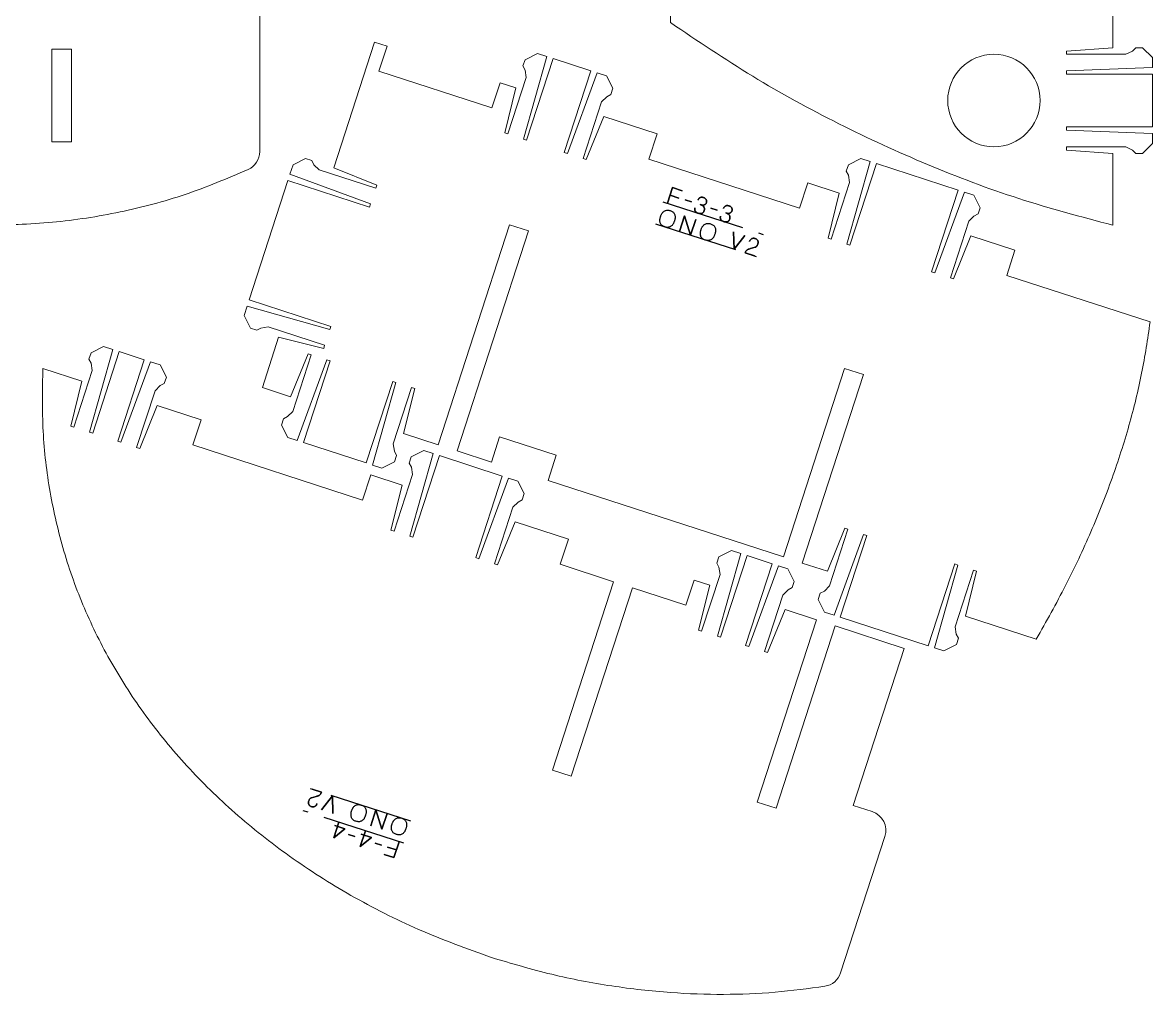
# Model space of a CAD drawing. Header units: millimetres. Extents: x 8 to 591, y 12 to 890.
# Drawn here: x 415 to 586.1, y 590.6 to 737.8 of the extents above; entities that cross this region are included whole.
import ezdxf

# ---------------------------------------------------------------- set-up
doc = ezdxf.new("R2010")
doc.units = ezdxf.units.MM
doc.linetypes.add('CENTERX2', pattern=[20.32, 12.7, -2.54, 2.54, -2.54])

msp = doc.modelspace()

# ---------------------------------------------------------------- linework, layer by layer
at = {"color": 7, "linetype": 'Continuous', "lineweight": 15}
for p, q in [((580.14, 733.96), (580.14, 787.96)), ((513.14, 737.76), (513.14, 745.96)), ((450.91, 741.73), (450.91, 718.23)), ((468.31, 734.82), (462.13, 715.8)), ((470.21, 734.2), (468.31, 734.82)), ((422.41, 733.73), (419.41, 733.73)), ((419.41, 733.73), (419.41, 719.73)), ((422.41, 719.73), (422.41, 733.73)), ((470.21, 734.2), (468.97, 730.4)), ((490.87, 720.13), (494.41, 732.65)), ((492.99, 733.11), (491.1, 732.15)), ((494.41, 732.65), (492.99, 733.11)), ((573.14, 733.46), (580.14, 733.96)), ((573.14, 732.96), (573.14, 733.46)), ((582.14, 732.96), (573.14, 732.96)), ((583.14, 733.46), (582.14, 732.96)), ((583.64, 733.96), (583.14, 733.46)), ((584.64, 733.96), (583.64, 733.96)), ((586.14, 732.46), (584.64, 733.96)), ((491.1, 732.15), (490.79, 731.2)), ((490.79, 731.2), (491.11, 730.57)), ((495.37, 732.34), (491.35, 719.97)), ((495.37, 732.34), (501.07, 730.48)), ((573.14, 730.46), (586.14, 730.96)), ((586.14, 730.96), (586.14, 732.46)), ((468.97, 730.4), (486.09, 724.84)), ((491.28, 729.46), (488.5, 720.9)), ((491.11, 730.57), (491.28, 729.46)), ((501.07, 730.48), (497.05, 718.12)), ((497.53, 717.97), (502.02, 730.18)), ((502.02, 730.18), (503.45, 729.71)), ((503.45, 729.71), (504.41, 727.82)), ((573.14, 729.96), (573.14, 730.46)), ((586.14, 729.96), (573.14, 729.96)), ((586.14, 721.96), (586.14, 729.96)), ((487.33, 728.64), (486.09, 724.84)), ((489.71, 727.87), (487.33, 728.64)), ((488.02, 721.06), (489.71, 727.87)), ((504.41, 727.82), (504.1, 726.87)), ((502.69, 725.75), (499.91, 717.19)), ((503.47, 726.55), (502.69, 725.75)), ((504.1, 726.87), (503.47, 726.55)), ((500.38, 717.04), (503.02, 723.54)), ((511.11, 720.92), (503.02, 723.54)), ((488.5, 720.9), (488.02, 721.06)), ((511.11, 720.92), (509.87, 717.11)), ((586.14, 721.96), (573.14, 721.96)), ((573.14, 721.96), (573.14, 721.46)), ((573.14, 721.46), (586.14, 720.96)), ((586.14, 720.96), (586.14, 719.46)), ((419.41, 719.73), (422.41, 719.73)), ((491.35, 719.97), (490.87, 720.13)), ((582.14, 718.96), (573.14, 718.96)), ((573.14, 718.96), (573.14, 718.46)), ((583.14, 718.46), (582.14, 718.96)), ((586.14, 719.46), (584.64, 717.96)), ((455.96, 716.23), (457.85, 717.19)), ((457.85, 717.19), (458.8, 716.88)), ((497.05, 718.12), (497.53, 717.97)), ((499.91, 717.19), (500.38, 717.04)), ((541.97, 717.2), (540.08, 716.23)), ((543.39, 716.73), (541.97, 717.2)), ((573.14, 718.46), (580.14, 717.96)), ((580.14, 707.09), (580.14, 717.96)), ((583.64, 717.96), (583.14, 718.46)), ((584.64, 717.96), (583.64, 717.96)), ((455.49, 714.8), (455.96, 716.23)), ((458.8, 716.88), (459.12, 716.25)), ((459.12, 716.25), (459.92, 715.47)), ((459.92, 715.47), (468.48, 712.69)), ((468.63, 713.16), (462.13, 715.8)), ((509.87, 717.11), (532.7, 709.69)), ((540.08, 716.23), (539.77, 715.28)), ((539.85, 704.21), (543.39, 716.73)), ((544.35, 716.42), (540.33, 704.06)), ((544.35, 716.42), (556.71, 712.41)), ((455.19, 713.85), (449.31, 695.78)), ((455.19, 713.85), (467.55, 709.83)), ((467.7, 710.31), (455.49, 714.8)), ((539.77, 715.28), (540.09, 714.65)), ((540.09, 714.65), (540.26, 713.55)), ((468.48, 712.69), (468.63, 713.16)), ((533.93, 713.5), (532.7, 709.69)), ((538.69, 711.95), (533.93, 713.5)), ((540.26, 713.55), (537.47, 704.99)), ((556.71, 712.41), (552.69, 700.04)), ((553.17, 699.89), (557.66, 712.1)), ((557.66, 712.1), (559.09, 711.63)), ((467.55, 709.83), (467.7, 710.31)), ((537, 705.14), (538.69, 711.95)), ((559.09, 711.63), (560.05, 709.74)), ((559.74, 708.79), (559.11, 708.47)), ((560.05, 709.74), (559.74, 708.79)), ((488.76, 707.15), (477.94, 673.86)), ((491.61, 706.22), (488.76, 707.15)), ((558.33, 707.68), (555.54, 699.12)), ((559.11, 708.47), (558.33, 707.68)), ((480.8, 672.93), (491.61, 706.22)), ((556.02, 698.96), (558.66, 705.46)), ((558.66, 705.46), (565.32, 703.3)), ((537.47, 704.99), (537, 705.14)), ((540.33, 704.06), (539.85, 704.21)), ((565.32, 703.3), (564.08, 699.5)), ((552.69, 700.04), (553.17, 699.89)), ((555.54, 699.12), (556.02, 698.96)), ((564.08, 699.5), (585.8, 692.44)), ((449.31, 695.78), (461.68, 691.76)), ((449.01, 694.83), (448.54, 693.4)), ((448.54, 693.4), (449.51, 691.51)), ((461.52, 691.29), (449.01, 694.83)), ((449.51, 691.51), (450.46, 691.2)), ((450.46, 691.2), (451.09, 691.52)), ((451.09, 691.52), (452.19, 691.69)), ((452.19, 691.69), (460.75, 688.91)), ((461.68, 691.76), (461.52, 691.29)), ((451.31, 682.51), (453.78, 690.12)), ((460.6, 688.43), (453.78, 690.12)), ((425.14, 675.76), (428.68, 688.28)), ((427.25, 688.74), (425.36, 687.78)), ((428.68, 688.28), (427.25, 688.74)), ((460.75, 688.91), (460.6, 688.43)), ((425.36, 687.78), (425.05, 686.83)), ((425.05, 686.83), (425.37, 686.2)), ((429.63, 687.97), (425.61, 675.61)), ((433.43, 686.73), (429.42, 674.37)), ((433.43, 686.73), (429.63, 687.97)), ((429.89, 674.22), (434.38, 686.42)), ((434.38, 686.42), (435.81, 685.96)), ((458.23, 687.62), (455.59, 681.12)), ((455.93, 678.91), (458.71, 687.47)), ((461.08, 686.7), (456.59, 674.49)), ((457.54, 674.18), (461.56, 686.54)), ((458.71, 687.47), (458.23, 687.62)), ((461.56, 686.54), (461.08, 686.7)), ((423.97, 683.5), (418.06, 685.42)), ((425.54, 685.09), (422.76, 676.53)), ((425.37, 686.2), (425.54, 685.09)), ((435.81, 685.96), (436.77, 684.07)), ((539.52, 685.4), (530.25, 656.86)), ((542.37, 684.47), (539.52, 685.4)), ((422.28, 676.69), (423.97, 683.5)), ((436.46, 683.12), (435.83, 682.8)), ((436.77, 684.07), (436.46, 683.12)), ((467.05, 671.09), (471.07, 683.45)), ((471.55, 683.3), (468, 670.78)), ((471.07, 683.45), (471.55, 683.3)), ((533.1, 655.94), (542.37, 684.47)), ((435.05, 682), (432.27, 673.44)), ((435.83, 682.8), (435.05, 682)), ((455.59, 681.12), (451.31, 682.51)), ((471.14, 673.97), (473.92, 682.53)), ((474.4, 682.37), (472.71, 675.56)), ((473.92, 682.53), (474.4, 682.37)), ((432.74, 673.29), (435.38, 679.79)), ((442.04, 677.63), (435.38, 679.79)), ((454.2, 676.84), (454.51, 677.79)), ((454.51, 677.79), (455.14, 678.11)), ((455.14, 678.11), (455.93, 678.91)), ((422.76, 676.53), (422.28, 676.69)), ((440.8, 673.82), (442.04, 677.63)), ((455.16, 674.95), (454.2, 676.84)), ((425.61, 675.61), (425.14, 675.76)), ((429.42, 674.37), (429.89, 674.22)), ((456.59, 674.49), (455.16, 674.95)), ((477.94, 673.86), (472.71, 675.56)), ((487.26, 675.04), (486.03, 671.23)), ((495.82, 672.26), (487.26, 675.04)), ((432.27, 673.44), (432.74, 673.29)), ((466.48, 665.48), (440.8, 673.82)), ((457.54, 674.18), (467.05, 671.09)), ((471.31, 672.86), (471.14, 673.97)), ((471.63, 672.23), (471.31, 672.86)), ((475.76, 672.98), (473.86, 672.02)), ((477.18, 672.52), (475.76, 672.98)), ((486.03, 671.23), (480.8, 672.93)), ((469.43, 670.32), (471.32, 671.28)), ((471.32, 671.28), (471.63, 672.23)), ((473.86, 672.02), (473.56, 671.07)), ((473.56, 671.07), (473.88, 670.44)), ((473.64, 660), (477.18, 672.52)), ((478.13, 672.21), (474.12, 659.85)), ((487.64, 669.12), (478.13, 672.21)), ((494.59, 668.45), (495.82, 672.26)), ((467.72, 669.28), (466.48, 665.48)), ((472.47, 667.74), (467.72, 669.28)), ((468, 670.78), (469.43, 670.32)), ((474.04, 669.33), (471.26, 660.77)), ((473.88, 670.44), (474.04, 669.33)), ((470.79, 660.93), (472.47, 667.74)), ((487.64, 669.12), (483.63, 656.76)), ((484.1, 656.6), (488.59, 668.81)), ((488.59, 668.81), (490.02, 668.35)), ((490.02, 668.35), (490.98, 666.46)), ((530.25, 656.86), (494.59, 668.45)), ((490.98, 666.46), (490.67, 665.51)), ((489.26, 664.39), (486.48, 655.83)), ((490.04, 665.18), (489.26, 664.39)), ((490.67, 665.51), (490.04, 665.18)), ((471.26, 660.77), (470.79, 660.93)), ((486.95, 655.67), (489.59, 662.18)), ((497.68, 659.55), (489.59, 662.18)), ((539.55, 661.2), (536.91, 654.7)), ((537.24, 652.49), (540.02, 661.05)), ((540.02, 661.05), (539.55, 661.2)), ((474.12, 659.85), (473.64, 660)), ((496.44, 655.75), (497.68, 659.55)), ((542.4, 660.28), (537.91, 648.07)), ((538.86, 647.76), (542.88, 660.12)), ((542.88, 660.12), (542.4, 660.28)), ((520.24, 644.86), (523.78, 657.38)), ((522.36, 657.84), (520.47, 656.88)), ((523.78, 657.38), (522.36, 657.84)), ((483.63, 656.76), (484.1, 656.6)), ((486.48, 655.83), (486.95, 655.67)), ((504.53, 653.12), (496.44, 655.75)), ((520.47, 656.88), (520.16, 655.93)), ((520.16, 655.93), (520.48, 655.3)), ((524.73, 657.07), (520.72, 644.7)), ((528.54, 655.83), (524.52, 643.47)), ((528.54, 655.83), (524.73, 657.07)), ((525, 643.31), (529.49, 655.52)), ((529.49, 655.52), (530.92, 655.06)), ((536.91, 654.7), (533.1, 655.94)), ((552.17, 643.43), (556.19, 655.8)), ((556.67, 655.64), (553.12, 643.12)), ((556.19, 655.8), (556.67, 655.64)), ((520.65, 654.19), (517.86, 645.63)), ((520.48, 655.3), (520.65, 654.19)), ((530.92, 655.06), (531.88, 653.17)), ((556.26, 646.31), (559.04, 654.87)), ((559.52, 654.71), (557.83, 647.9)), ((559.04, 654.87), (559.52, 654.71)), ((495.25, 624.59), (504.53, 653.12)), ((507.38, 652.19), (498.11, 623.66)), ((515.46, 649.57), (507.38, 652.19)), ((516.7, 653.37), (515.46, 649.57)), ((519.08, 652.6), (516.7, 653.37)), ((517.39, 645.79), (519.08, 652.6)), ((531.57, 652.22), (530.94, 651.9)), ((531.88, 653.17), (531.57, 652.22)), ((536.46, 651.69), (537.24, 652.49)), ((530.16, 651.1), (527.37, 642.54)), ((530.94, 651.9), (530.16, 651.1)), ((535.52, 650.42), (535.83, 651.37)), ((536.48, 648.53), (535.52, 650.42)), ((535.83, 651.37), (536.46, 651.69)), ((527.85, 642.39), (530.49, 648.89)), ((535.24, 647.34), (530.49, 648.89)), ((526.28, 619.76), (535.24, 647.34)), ((537.91, 648.07), (536.48, 648.53)), ((538.86, 647.76), (552.17, 643.43)), ((557.83, 647.9), (568.55, 644.42)), ((517.86, 645.63), (517.39, 645.79)), ((538.1, 646.42), (529.14, 618.84)), ((548.56, 643.02), (538.1, 646.42)), ((556.43, 645.2), (556.26, 646.31)), ((520.72, 644.7), (520.24, 644.86)), ((554.55, 642.66), (556.44, 643.62)), ((556.75, 644.57), (556.43, 645.2)), ((556.44, 643.62), (556.75, 644.57)), ((524.52, 643.47), (525, 643.31)), ((527.37, 642.54), (527.85, 642.39)), ((540.83, 619.24), (548.56, 643.02)), ((553.12, 643.12), (554.55, 642.66)), ((498.11, 623.66), (495.25, 624.59)), ((529.14, 618.84), (526.28, 619.76)), ((543.69, 618.31), (540.83, 619.24)), ((538.91, 593.9), (545.61, 614.53))]:
    msp.add_line(p, q, dxfattribs=at)
at = {"color": 7, "linetype": 'CENTERX2'}
for p, q in [((511.97, 710.64), (527.19, 705.7)), ((510.89, 707.32), (526.11, 702.37)), ((473.81, 616.84), (458.59, 621.78)), ((472.73, 613.51), (457.51, 618.45))]:
    msp.add_line(p, q, dxfattribs=at)
at = {"color": 7, "linetype": 'Continuous', "flags": 128}
for points in [[(513.46, 712.79), (514.93, 712.31), (514.93, 712.31), (513.46, 712.79), (513.46, 712.79), (512.69, 710.41), (512.69, 710.41), (513.46, 712.79)], [(513.08, 711.64), (514.42, 711.2), (514.42, 711.2), (513.08, 711.64)], [(516.32, 710.62), (515.36, 710.93), (515.36, 710.93), (516.32, 710.62)], [(516.84, 709.72), (516.83, 709.65), (516.81, 709.59), (516.81, 709.52), (516.81, 709.46), (516.82, 709.4), (516.84, 709.34), (516.86, 709.28), (516.89, 709.23), (516.92, 709.18), (516.96, 709.13), (517.01, 709.08), (517.06, 709.04), (517.12, 709), (517.18, 708.96), (517.25, 708.93), (517.33, 708.9), (517.33, 708.9), (517.41, 708.88), (517.48, 708.86), (517.56, 708.85), (517.63, 708.84), (517.7, 708.84), (517.76, 708.85), (517.83, 708.86), (517.89, 708.88), (517.94, 708.9), (518, 708.93), (518.05, 708.97), (518.09, 709.02), (518.14, 709.07), (518.18, 709.13), (518.21, 709.2), (518.24, 709.28), (518.24, 709.28), (518.26, 709.36), (518.28, 709.44), (518.28, 709.51), (518.28, 709.58), (518.28, 709.65), (518.26, 709.72), (518.24, 709.78), (518.21, 709.84), (518.17, 709.9), (518.12, 709.95), (518.06, 710), (518, 710.05), (517.92, 710.09), (517.84, 710.13), (517.74, 710.17), (517.64, 710.21), (517.64, 710.21), (517.74, 710.18), (517.84, 710.16), (517.93, 710.14), (518.01, 710.13), (518.09, 710.13), (518.16, 710.14), (518.22, 710.15), (518.28, 710.17), (518.33, 710.2), (518.38, 710.23), (518.42, 710.26), (518.46, 710.3), (518.49, 710.35), (518.52, 710.4), (518.55, 710.45), (518.57, 710.51), (518.57, 710.51), (518.59, 710.57), (518.6, 710.63), (518.61, 710.68), (518.61, 710.74), (518.61, 710.8), (518.6, 710.85), (518.58, 710.9), (518.56, 710.95), (518.54, 711), (518.5, 711.05), (518.46, 711.09), (518.41, 711.13), (518.36, 711.17), (518.29, 711.21), (518.22, 711.24), (518.14, 711.27), (518.14, 711.27), (518.06, 711.29), (517.98, 711.31), (517.91, 711.31), (517.84, 711.31), (517.77, 711.31), (517.7, 711.29), (517.65, 711.27), (517.59, 711.25), (517.54, 711.22), (517.49, 711.19), (517.45, 711.15), (517.41, 711.1), (517.37, 711.05), (517.34, 711), (517.31, 710.95), (517.29, 710.89), (517.29, 710.89), (517.31, 710.95), (517.34, 711), (517.37, 711.05), (517.41, 711.1), (517.45, 711.15), (517.49, 711.19), (517.54, 711.22), (517.59, 711.25), (517.65, 711.27), (517.7, 711.29), (517.77, 711.31), (517.84, 711.31), (517.91, 711.31), (517.98, 711.31), (518.06, 711.29), (518.14, 711.27), (518.14, 711.27), (518.22, 711.24), (518.29, 711.21), (518.36, 711.17), (518.41, 711.13), (518.46, 711.09), (518.5, 711.05), (518.54, 711), (518.56, 710.95), (518.58, 710.9), (518.6, 710.85), (518.61, 710.8), (518.61, 710.74), (518.61, 710.68), (518.6, 710.63), (518.59, 710.57), (518.57, 710.51), (518.57, 710.51), (518.55, 710.45), (518.52, 710.4), (518.49, 710.35), (518.46, 710.3), (518.42, 710.26), (518.38, 710.23), (518.33, 710.2), (518.28, 710.17), (518.22, 710.15), (518.16, 710.14), (518.09, 710.13), (518.01, 710.13), (517.93, 710.14), (517.84, 710.16), (517.74, 710.18), (517.64, 710.21), (517.64, 710.21), (517.74, 710.17), (517.84, 710.13), (517.92, 710.09), (518, 710.05), (518.06, 710), (518.12, 709.95), (518.17, 709.9), (518.21, 709.84), (518.24, 709.78), (518.26, 709.72), (518.28, 709.65), (518.28, 709.58), (518.28, 709.51), (518.28, 709.44), (518.26, 709.36), (518.24, 709.28), (518.24, 709.28), (518.21, 709.2), (518.18, 709.13), (518.14, 709.07), (518.09, 709.02), (518.05, 708.97), (518, 708.93), (517.94, 708.9), (517.89, 708.88), (517.83, 708.86), (517.76, 708.85), (517.7, 708.84), (517.63, 708.84), (517.56, 708.85), (517.48, 708.86), (517.41, 708.88), (517.33, 708.9), (517.33, 708.9), (517.25, 708.93), (517.18, 708.96), (517.12, 709), (517.06, 709.04), (517.01, 709.08), (516.96, 709.13), (516.92, 709.18), (516.89, 709.23), (516.86, 709.28), (516.84, 709.34), (516.82, 709.4), (516.81, 709.46), (516.81, 709.52), (516.81, 709.59), (516.83, 709.65), (516.84, 709.72)], [(512.29, 706.83), (512.18, 706.87), (512.08, 706.91), (511.99, 706.97), (511.9, 707.03), (511.82, 707.09), (511.75, 707.17), (511.69, 707.25), (511.63, 707.34), (511.59, 707.44), (511.56, 707.55), (511.54, 707.67), (511.53, 707.79), (511.53, 707.86), (511.54, 707.93), (511.54, 708), (511.56, 708.08), (511.57, 708.15), (511.59, 708.23), (511.61, 708.32), (511.64, 708.4), (511.64, 708.4), (511.67, 708.48), (511.7, 708.56), (511.73, 708.64), (511.76, 708.71), (511.8, 708.78), (511.83, 708.84), (511.87, 708.9), (511.91, 708.95), (511.99, 709.05), (512.08, 709.13), (512.17, 709.21), (512.26, 709.26), (512.36, 709.31), (512.45, 709.34), (512.56, 709.36), (512.66, 709.37), (512.77, 709.36), (512.87, 709.35), (512.98, 709.33), (513.09, 709.3), (513.09, 709.3), (513.19, 709.26), (513.29, 709.21), (513.39, 709.16), (513.47, 709.1), (513.55, 709.03), (513.62, 708.96), (513.69, 708.87), (513.74, 708.78), (513.78, 708.68), (513.81, 708.57), (513.83, 708.45), (513.84, 708.32), (513.84, 708.26), (513.83, 708.19), (513.83, 708.12), (513.81, 708.04), (513.8, 707.96), (513.78, 707.89), (513.76, 707.8), (513.73, 707.72), (513.73, 707.72), (513.7, 707.64), (513.67, 707.56), (513.64, 707.48), (513.61, 707.41), (513.57, 707.34), (513.54, 707.28), (513.5, 707.22), (513.46, 707.17), (513.38, 707.07), (513.3, 706.99), (513.21, 706.92), (513.11, 706.86), (513.02, 706.82), (512.92, 706.79), (512.82, 706.77), (512.71, 706.76), (512.61, 706.76), (512.5, 706.78), (512.39, 706.8)], [(512.29, 706.83), (512.18, 706.87), (512.08, 706.91), (511.99, 706.97), (511.9, 707.03), (511.82, 707.09), (511.75, 707.17), (511.69, 707.25), (511.63, 707.34), (511.59, 707.44), (511.56, 707.55), (511.54, 707.67), (511.53, 707.79), (511.53, 707.86), (511.54, 707.93), (511.54, 708), (511.56, 708.08), (511.57, 708.15), (511.59, 708.23), (511.61, 708.32), (511.64, 708.4), (511.64, 708.4), (511.67, 708.48), (511.7, 708.56), (511.73, 708.64), (511.76, 708.71), (511.8, 708.78), (511.83, 708.84), (511.87, 708.9), (511.91, 708.95), (511.99, 709.05), (512.08, 709.13), (512.17, 709.21), (512.26, 709.26), (512.36, 709.31), (512.45, 709.34), (512.56, 709.36), (512.66, 709.37), (512.77, 709.36), (512.87, 709.35), (512.98, 709.33), (513.09, 709.3), (513.09, 709.3), (513.19, 709.26), (513.29, 709.21), (513.39, 709.16), (513.47, 709.1), (513.55, 709.03), (513.62, 708.96), (513.69, 708.87), (513.74, 708.78), (513.78, 708.68), (513.81, 708.57), (513.83, 708.45), (513.84, 708.32), (513.84, 708.26), (513.83, 708.19), (513.83, 708.12), (513.81, 708.04), (513.8, 707.96), (513.78, 707.89), (513.76, 707.8), (513.73, 707.72), (513.73, 707.72), (513.7, 707.64), (513.67, 707.56), (513.64, 707.48), (513.61, 707.41), (513.57, 707.34), (513.54, 707.28), (513.5, 707.22), (513.46, 707.17), (513.38, 707.07), (513.3, 706.99), (513.21, 706.92), (513.11, 706.86), (513.02, 706.82), (512.92, 706.79), (512.82, 706.77), (512.71, 706.76), (512.61, 706.76), (512.5, 706.78), (512.39, 706.8), (512.29, 706.83)], [(520.19, 709.36), (519.23, 709.67), (519.23, 709.67), (520.19, 709.36)], [(520.72, 708.46), (520.7, 708.39), (520.69, 708.33), (520.68, 708.27), (520.68, 708.2), (520.69, 708.14), (520.71, 708.08), (520.73, 708.03), (520.76, 707.97), (520.79, 707.92), (520.83, 707.87), (520.88, 707.82), (520.93, 707.78), (520.99, 707.74), (521.05, 707.71), (521.13, 707.67), (521.2, 707.65), (521.2, 707.65), (521.28, 707.62), (521.35, 707.61), (521.43, 707.59), (521.5, 707.59), (521.57, 707.59), (521.64, 707.59), (521.7, 707.6), (521.76, 707.62), (521.82, 707.65), (521.87, 707.68), (521.92, 707.71), (521.97, 707.76), (522.01, 707.81), (522.05, 707.87), (522.08, 707.94), (522.11, 708.02), (522.11, 708.02), (522.13, 708.1), (522.15, 708.18), (522.15, 708.25), (522.15, 708.33), (522.15, 708.39), (522.13, 708.46), (522.11, 708.52), (522.08, 708.58), (522.04, 708.64), (521.99, 708.69), (521.93, 708.74), (521.87, 708.79), (521.79, 708.83), (521.71, 708.88), (521.61, 708.92), (521.51, 708.95), (521.51, 708.95), (521.61, 708.92), (521.71, 708.9), (521.8, 708.88), (521.88, 708.87), (521.96, 708.87), (522.03, 708.88), (522.09, 708.89), (522.15, 708.91), (522.2, 708.94), (522.25, 708.97), (522.29, 709), (522.33, 709.05), (522.37, 709.09), (522.4, 709.14), (522.42, 709.19), (522.44, 709.25), (522.44, 709.25), (522.46, 709.31), (522.47, 709.37), (522.48, 709.43), (522.48, 709.48), (522.48, 709.54), (522.47, 709.59), (522.45, 709.64), (522.43, 709.69), (522.41, 709.74), (522.37, 709.79), (522.33, 709.83), (522.29, 709.88), (522.23, 709.91), (522.17, 709.95), (522.09, 709.98), (522.01, 710.01), (522.01, 710.01), (521.93, 710.03), (521.85, 710.05), (521.78, 710.06), (521.71, 710.06), (521.64, 710.05), (521.58, 710.04), (521.52, 710.02), (521.46, 709.99), (521.41, 709.96), (521.36, 709.93), (521.32, 709.89), (521.28, 709.84), (521.24, 709.79), (521.21, 709.74), (521.18, 709.69), (521.16, 709.63), (521.16, 709.63), (521.18, 709.69), (521.21, 709.74), (521.24, 709.79), (521.28, 709.84), (521.32, 709.89), (521.36, 709.93), (521.41, 709.96), (521.46, 709.99), (521.52, 710.02), (521.58, 710.04), (521.64, 710.05), (521.71, 710.06), (521.78, 710.06), (521.85, 710.05), (521.93, 710.03), (522.01, 710.01), (522.01, 710.01), (522.09, 709.98), (522.17, 709.95), (522.23, 709.91), (522.29, 709.88), (522.33, 709.83), (522.37, 709.79), (522.41, 709.74), (522.43, 709.69), (522.45, 709.64), (522.47, 709.59), (522.48, 709.54), (522.48, 709.48), (522.48, 709.43), (522.47, 709.37), (522.46, 709.31), (522.44, 709.25), (522.44, 709.25), (522.42, 709.19), (522.4, 709.14), (522.37, 709.09), (522.33, 709.05), (522.29, 709), (522.25, 708.97), (522.2, 708.94), (522.15, 708.91), (522.09, 708.89), (522.03, 708.88), (521.96, 708.87), (521.88, 708.87), (521.8, 708.88), (521.71, 708.9), (521.61, 708.92), (521.51, 708.95), (521.51, 708.95), (521.61, 708.92), (521.71, 708.88), (521.79, 708.83), (521.87, 708.79), (521.93, 708.74), (521.99, 708.69), (522.04, 708.64), (522.08, 708.58), (522.11, 708.52), (522.13, 708.46), (522.15, 708.39), (522.15, 708.33), (522.15, 708.25), (522.15, 708.18), (522.13, 708.1), (522.11, 708.02), (522.11, 708.02), (522.08, 707.94), (522.05, 707.87), (522.01, 707.81), (521.97, 707.76), (521.92, 707.71), (521.87, 707.68), (521.82, 707.65), (521.76, 707.62), (521.7, 707.6), (521.64, 707.59), (521.57, 707.59), (521.5, 707.59), (521.43, 707.59), (521.35, 707.61), (521.28, 707.62), (521.2, 707.65), (521.2, 707.65), (521.13, 707.67), (521.05, 707.71), (520.99, 707.74), (520.93, 707.78), (520.88, 707.82), (520.83, 707.87), (520.79, 707.92), (520.76, 707.97), (520.73, 708.03), (520.71, 708.08), (520.69, 708.14), (520.68, 708.2), (520.68, 708.27), (520.69, 708.33), (520.7, 708.39), (520.72, 708.46)], [(515.27, 708.52), (516.19, 705.59), (516.19, 705.59), (516.96, 707.97), (516.96, 707.97), (516.19, 705.59), (516.19, 705.59), (515.27, 708.52), (515.27, 708.52), (514.5, 706.14), (514.5, 706.14), (515.27, 708.52)], [(518.41, 704.84), (518.31, 704.88), (518.21, 704.92), (518.11, 704.98), (518.03, 705.03), (517.95, 705.1), (517.88, 705.18), (517.81, 705.26), (517.76, 705.35), (517.72, 705.45), (517.69, 705.56), (517.67, 705.68), (517.66, 705.8), (517.66, 705.87), (517.66, 705.94), (517.67, 706.01), (517.68, 706.09), (517.7, 706.16), (517.72, 706.24), (517.74, 706.32), (517.77, 706.41), (517.77, 706.41), (517.79, 706.49), (517.82, 706.57), (517.86, 706.65), (517.89, 706.72), (517.92, 706.78), (517.96, 706.85), (518, 706.91), (518.04, 706.96), (518.12, 707.06), (518.2, 707.14), (518.29, 707.21), (518.39, 707.27), (518.48, 707.32), (518.58, 707.35), (518.68, 707.37), (518.79, 707.37), (518.89, 707.37), (519, 707.36), (519.11, 707.34), (519.22, 707.31), (519.22, 707.31), (519.32, 707.27), (519.42, 707.22), (519.51, 707.17), (519.6, 707.11), (519.68, 707.04), (519.75, 706.97), (519.81, 706.88), (519.86, 706.79), (519.91, 706.69), (519.94, 706.58), (519.96, 706.46), (519.97, 706.33), (519.96, 706.27), (519.96, 706.2), (519.95, 706.13), (519.94, 706.05), (519.93, 705.97), (519.91, 705.89), (519.89, 705.81), (519.86, 705.73), (519.86, 705.73), (519.83, 705.65), (519.8, 705.57), (519.77, 705.49), (519.74, 705.42), (519.7, 705.35), (519.67, 705.29), (519.63, 705.23), (519.59, 705.18), (519.51, 705.08), (519.42, 705), (519.33, 704.93), (519.24, 704.87), (519.14, 704.83), (519.05, 704.8), (518.94, 704.78), (518.84, 704.77), (518.73, 704.77), (518.63, 704.79), (518.52, 704.81)], [(518.41, 704.84), (518.31, 704.88), (518.21, 704.92), (518.11, 704.98), (518.03, 705.03), (517.95, 705.1), (517.88, 705.18), (517.81, 705.26), (517.76, 705.35), (517.72, 705.45), (517.69, 705.56), (517.67, 705.68), (517.66, 705.8), (517.66, 705.87), (517.66, 705.94), (517.67, 706.01), (517.68, 706.09), (517.7, 706.16), (517.72, 706.24), (517.74, 706.32), (517.77, 706.41), (517.77, 706.41), (517.79, 706.49), (517.82, 706.57), (517.86, 706.65), (517.89, 706.72), (517.92, 706.78), (517.96, 706.85), (518, 706.91), (518.04, 706.96), (518.12, 707.06), (518.2, 707.14), (518.29, 707.21), (518.39, 707.27), (518.48, 707.32), (518.58, 707.35), (518.68, 707.37), (518.79, 707.37), (518.89, 707.37), (519, 707.36), (519.11, 707.34), (519.22, 707.31), (519.22, 707.31), (519.32, 707.27), (519.42, 707.22), (519.51, 707.17), (519.6, 707.11), (519.68, 707.04), (519.75, 706.97), (519.81, 706.88), (519.86, 706.79), (519.91, 706.69), (519.94, 706.58), (519.96, 706.46), (519.97, 706.33), (519.96, 706.27), (519.96, 706.2), (519.95, 706.13), (519.94, 706.05), (519.93, 705.97), (519.91, 705.89), (519.89, 705.81), (519.86, 705.73), (519.86, 705.73), (519.83, 705.65), (519.8, 705.57), (519.77, 705.49), (519.74, 705.42), (519.7, 705.35), (519.67, 705.29), (519.63, 705.23), (519.59, 705.18), (519.51, 705.08), (519.42, 705), (519.33, 704.93), (519.24, 704.87), (519.14, 704.83), (519.05, 704.8), (518.94, 704.78), (518.84, 704.77), (518.73, 704.77), (518.63, 704.79), (518.52, 704.81), (518.41, 704.84)], [(522.78, 703.45), (522.69, 706.11), (522.69, 706.11), (522.78, 703.45), (522.78, 703.45), (524.42, 705.55), (524.42, 705.55), (522.78, 703.45)], [(524.45, 702.91), (524.48, 703), (524.52, 703.07), (524.56, 703.14), (524.6, 703.2), (524.64, 703.25), (524.69, 703.3), (524.74, 703.34), (524.79, 703.38), (524.85, 703.41), (524.9, 703.44), (524.96, 703.46), (525.02, 703.48), (525.14, 703.52), (525.27, 703.56), (525.27, 703.56), (525.95, 703.75), (525.95, 703.75), (526, 703.77), (526.05, 703.79), (526.09, 703.81), (526.13, 703.84), (526.19, 703.9), (526.25, 703.97), (526.29, 704.05), (526.32, 704.13), (526.35, 704.21), (526.38, 704.29), (526.38, 704.29), (526.39, 704.34), (526.4, 704.38), (526.41, 704.43), (526.41, 704.49), (526.41, 704.54), (526.4, 704.6), (526.39, 704.66), (526.38, 704.71), (526.35, 704.77), (526.32, 704.82), (526.28, 704.87), (526.24, 704.92), (526.19, 704.97), (526.12, 705.01), (526.05, 705.05), (525.97, 705.08), (525.97, 705.08), (525.88, 705.1), (525.8, 705.12), (525.72, 705.12), (525.65, 705.12), (525.58, 705.1), (525.52, 705.08), (525.45, 705.06), (525.4, 705.02), (525.35, 704.99), (525.3, 704.94), (525.25, 704.89), (525.21, 704.84), (525.18, 704.78), (525.15, 704.73), (525.12, 704.67), (525.1, 704.61), (525.1, 704.61), (525.12, 704.67), (525.15, 704.73), (525.18, 704.78), (525.21, 704.84), (525.25, 704.89), (525.3, 704.94), (525.35, 704.99), (525.4, 705.02), (525.45, 705.06), (525.52, 705.08), (525.58, 705.1), (525.65, 705.12), (525.72, 705.12), (525.8, 705.12), (525.88, 705.1), (525.97, 705.08), (525.97, 705.08), (526.05, 705.05), (526.12, 705.01), (526.19, 704.97), (526.24, 704.92), (526.28, 704.87), (526.32, 704.82), (526.35, 704.77), (526.38, 704.71), (526.39, 704.66), (526.4, 704.6), (526.41, 704.54), (526.41, 704.49), (526.41, 704.43), (526.4, 704.38), (526.39, 704.34), (526.38, 704.29), (526.38, 704.29), (526.35, 704.21), (526.32, 704.13), (526.29, 704.05), (526.25, 703.97), (526.19, 703.9), (526.13, 703.84), (526.09, 703.81), (526.05, 703.79), (526, 703.77), (525.95, 703.75), (525.95, 703.75), (525.27, 703.56), (525.27, 703.56), (525.14, 703.52), (525.02, 703.48), (524.96, 703.46), (524.9, 703.44), (524.85, 703.41), (524.79, 703.38), (524.74, 703.34), (524.69, 703.3), (524.64, 703.25), (524.6, 703.2), (524.56, 703.14), (524.52, 703.07), (524.48, 703), (524.45, 702.91), (524.45, 702.91), (525.86, 702.45), (525.86, 702.45), (524.45, 702.91)], [(460.26, 621.24), (460.22, 621.15), (460.19, 621.08), (460.15, 621.01), (460.1, 620.95), (460.06, 620.9), (460.01, 620.85), (459.96, 620.81), (459.91, 620.77), (459.86, 620.74), (459.8, 620.71), (459.74, 620.69), (459.68, 620.67), (459.56, 620.63), (459.44, 620.59), (459.44, 620.59), (458.75, 620.4), (458.75, 620.4), (458.7, 620.38), (458.65, 620.36), (458.61, 620.34), (458.57, 620.31), (458.51, 620.25), (458.46, 620.18), (458.41, 620.1), (458.38, 620.02), (458.35, 619.94), (458.32, 619.86), (458.32, 619.86), (458.31, 619.81), (458.3, 619.77), (458.29, 619.72), (458.29, 619.66), (458.29, 619.61), (458.3, 619.55), (458.31, 619.49), (458.33, 619.44), (458.35, 619.38), (458.38, 619.33), (458.42, 619.28), (458.46, 619.23), (458.52, 619.18), (458.58, 619.14), (458.65, 619.1), (458.73, 619.07), (458.73, 619.07), (458.82, 619.05), (458.9, 619.03), (458.98, 619.03), (459.05, 619.03), (459.12, 619.05), (459.19, 619.07), (459.25, 619.09), (459.3, 619.13), (459.36, 619.17), (459.41, 619.21), (459.45, 619.26), (459.49, 619.31), (459.52, 619.37), (459.55, 619.42), (459.58, 619.48), (459.6, 619.54), (459.6, 619.54), (459.58, 619.48), (459.55, 619.42), (459.52, 619.37), (459.49, 619.31), (459.45, 619.26), (459.41, 619.21), (459.36, 619.17), (459.3, 619.13), (459.25, 619.09), (459.19, 619.07), (459.12, 619.05), (459.05, 619.03), (458.98, 619.03), (458.9, 619.03), (458.82, 619.05), (458.73, 619.07), (458.73, 619.07), (458.65, 619.1), (458.58, 619.14), (458.52, 619.18), (458.46, 619.23), (458.42, 619.28), (458.38, 619.33), (458.35, 619.38), (458.33, 619.44), (458.31, 619.49), (458.3, 619.55), (458.29, 619.61), (458.29, 619.66), (458.29, 619.72), (458.3, 619.77), (458.31, 619.81), (458.32, 619.86), (458.32, 619.86), (458.35, 619.94), (458.38, 620.02), (458.41, 620.1), (458.46, 620.18), (458.51, 620.25), (458.57, 620.31), (458.61, 620.34), (458.65, 620.36), (458.7, 620.38), (458.75, 620.4), (458.75, 620.4), (459.44, 620.59), (459.44, 620.59), (459.56, 620.63), (459.68, 620.67), (459.74, 620.69), (459.8, 620.71), (459.86, 620.74), (459.91, 620.77), (459.96, 620.81), (460.01, 620.85), (460.06, 620.9), (460.1, 620.95), (460.15, 621.01), (460.19, 621.08), (460.22, 621.15), (460.26, 621.24), (460.26, 621.24), (458.84, 621.7), (458.84, 621.7), (460.26, 621.24)], [(461.92, 620.7), (462.01, 618.04), (462.01, 618.04), (461.92, 620.7), (461.92, 620.7), (460.29, 618.6), (460.29, 618.6), (461.92, 620.7)], [(466.29, 619.31), (466.4, 619.27), (466.49, 619.23), (466.59, 619.18), (466.68, 619.12), (466.76, 619.05), (466.83, 618.97), (466.89, 618.89), (466.94, 618.8), (466.98, 618.7), (467.01, 618.59), (467.03, 618.47), (467.04, 618.35), (467.04, 618.28), (467.04, 618.21), (467.03, 618.14), (467.02, 618.06), (467, 617.99), (466.99, 617.91), (466.96, 617.83), (466.94, 617.74), (466.94, 617.74), (466.91, 617.66), (466.88, 617.58), (466.85, 617.5), (466.81, 617.43), (466.78, 617.37), (466.74, 617.3), (466.71, 617.24), (466.67, 617.19), (466.59, 617.09), (466.5, 617.01), (466.41, 616.94), (466.32, 616.88), (466.22, 616.84), (466.12, 616.8), (466.02, 616.78), (465.92, 616.78), (465.81, 616.78), (465.7, 616.79), (465.6, 616.81), (465.49, 616.84), (465.49, 616.84), (465.38, 616.88), (465.28, 616.93), (465.19, 616.98), (465.1, 617.04), (465.02, 617.11), (464.95, 617.18), (464.89, 617.27), (464.84, 617.36), (464.8, 617.46), (464.77, 617.57), (464.75, 617.69), (464.74, 617.82), (464.74, 617.88), (464.74, 617.95), (464.75, 618.03), (464.76, 618.1), (464.78, 618.18), (464.79, 618.26), (464.82, 618.34), (464.84, 618.42), (464.84, 618.42), (464.87, 618.51), (464.9, 618.59), (464.93, 618.66), (464.97, 618.73), (465, 618.8), (465.04, 618.86), (465.07, 618.92), (465.11, 618.97), (465.19, 619.07), (465.28, 619.15), (465.37, 619.22), (465.46, 619.28), (465.56, 619.32), (465.66, 619.35), (465.76, 619.37), (465.86, 619.38), (465.97, 619.38), (466.07, 619.36), (466.18, 619.34)], [(466.29, 619.31), (466.4, 619.27), (466.49, 619.23), (466.59, 619.18), (466.68, 619.12), (466.76, 619.05), (466.83, 618.97), (466.89, 618.89), (466.94, 618.8), (466.98, 618.7), (467.01, 618.59), (467.03, 618.47), (467.04, 618.35), (467.04, 618.28), (467.04, 618.21), (467.03, 618.14), (467.02, 618.06), (467, 617.99), (466.99, 617.91), (466.96, 617.83), (466.94, 617.74), (466.94, 617.74), (466.91, 617.66), (466.88, 617.58), (466.85, 617.5), (466.81, 617.43), (466.78, 617.37), (466.74, 617.3), (466.71, 617.24), (466.67, 617.19), (466.59, 617.09), (466.5, 617.01), (466.41, 616.94), (466.32, 616.88), (466.22, 616.84), (466.12, 616.8), (466.02, 616.78), (465.92, 616.78), (465.81, 616.78), (465.7, 616.79), (465.6, 616.81), (465.49, 616.84), (465.49, 616.84), (465.38, 616.88), (465.28, 616.93), (465.19, 616.98), (465.1, 617.04), (465.02, 617.11), (464.95, 617.18), (464.89, 617.27), (464.84, 617.36), (464.8, 617.46), (464.77, 617.57), (464.75, 617.69), (464.74, 617.82), (464.74, 617.88), (464.74, 617.95), (464.75, 618.03), (464.76, 618.1), (464.78, 618.18), (464.79, 618.26), (464.82, 618.34), (464.84, 618.42), (464.84, 618.42), (464.87, 618.51), (464.9, 618.59), (464.93, 618.66), (464.97, 618.73), (465, 618.8), (465.04, 618.86), (465.07, 618.92), (465.11, 618.97), (465.19, 619.07), (465.28, 619.15), (465.37, 619.22), (465.46, 619.28), (465.56, 619.32), (465.66, 619.35), (465.76, 619.37), (465.86, 619.38), (465.97, 619.38), (466.07, 619.36), (466.18, 619.34), (466.29, 619.31)], [(469.43, 615.63), (468.51, 618.56), (468.51, 618.56), (467.74, 616.18), (467.74, 616.18), (468.51, 618.56), (468.51, 618.56), (469.43, 615.63), (469.43, 615.63), (470.2, 618.01), (470.2, 618.01), (469.43, 615.63)], [(462.13, 614.32), (463.81, 615.7), (463.81, 615.7), (462.27, 616.2), (462.27, 616.2), (463.81, 615.7), (463.81, 615.7), (462.13, 614.32), (462.13, 614.32), (462.9, 616.7), (462.9, 616.7), (462.13, 614.32)], [(472.42, 617.32), (472.52, 617.28), (472.62, 617.24), (472.72, 617.18), (472.8, 617.13), (472.88, 617.06), (472.95, 616.98), (473.01, 616.9), (473.07, 616.81), (473.11, 616.71), (473.14, 616.6), (473.16, 616.48), (473.17, 616.36), (473.17, 616.29), (473.17, 616.22), (473.16, 616.15), (473.15, 616.07), (473.13, 616), (473.11, 615.92), (473.09, 615.84), (473.06, 615.75), (473.06, 615.75), (473.04, 615.67), (473.01, 615.59), (472.97, 615.51), (472.94, 615.44), (472.91, 615.38), (472.87, 615.31), (472.83, 615.25), (472.79, 615.2), (472.71, 615.1), (472.63, 615.02), (472.54, 614.95), (472.44, 614.89), (472.35, 614.84), (472.25, 614.81), (472.15, 614.79), (472.04, 614.79), (471.94, 614.79), (471.83, 614.8), (471.72, 614.82), (471.61, 614.85), (471.61, 614.85), (471.51, 614.89), (471.41, 614.94), (471.32, 614.99), (471.23, 615.05), (471.15, 615.12), (471.08, 615.19), (471.02, 615.28), (470.97, 615.37), (470.92, 615.47), (470.89, 615.58), (470.87, 615.7), (470.86, 615.83), (470.86, 615.89), (470.87, 615.96), (470.88, 616.03), (470.89, 616.11), (470.9, 616.19), (470.92, 616.27), (470.94, 616.35), (470.97, 616.43), (470.97, 616.43), (471, 616.51), (471.03, 616.59), (471.06, 616.67), (471.09, 616.74), (471.13, 616.81), (471.16, 616.87), (471.2, 616.93), (471.24, 616.98), (471.32, 617.08), (471.41, 617.16), (471.5, 617.23), (471.59, 617.29), (471.69, 617.33), (471.78, 617.36), (471.89, 617.38), (471.99, 617.39), (472.09, 617.39), (472.2, 617.37), (472.31, 617.35)], [(472.42, 617.32), (472.52, 617.28), (472.62, 617.24), (472.72, 617.18), (472.8, 617.13), (472.88, 617.06), (472.95, 616.98), (473.01, 616.9), (473.07, 616.81), (473.11, 616.71), (473.14, 616.6), (473.16, 616.48), (473.17, 616.36), (473.17, 616.29), (473.17, 616.22), (473.16, 616.15), (473.15, 616.07), (473.13, 616), (473.11, 615.92), (473.09, 615.84), (473.06, 615.75), (473.06, 615.75), (473.04, 615.67), (473.01, 615.59), (472.97, 615.51), (472.94, 615.44), (472.91, 615.38), (472.87, 615.31), (472.83, 615.25), (472.79, 615.2), (472.71, 615.1), (472.63, 615.02), (472.54, 614.95), (472.44, 614.89), (472.35, 614.84), (472.25, 614.81), (472.15, 614.79), (472.04, 614.79), (471.94, 614.79), (471.83, 614.8), (471.72, 614.82), (471.61, 614.85), (471.61, 614.85), (471.51, 614.89), (471.41, 614.94), (471.32, 614.99), (471.23, 615.05), (471.15, 615.12), (471.08, 615.19), (471.02, 615.28), (470.97, 615.37), (470.92, 615.47), (470.89, 615.58), (470.87, 615.7), (470.86, 615.83), (470.86, 615.89), (470.87, 615.96), (470.88, 616.03), (470.89, 616.11), (470.9, 616.19), (470.92, 616.27), (470.94, 616.35), (470.97, 616.43), (470.97, 616.43), (471, 616.51), (471.03, 616.59), (471.06, 616.67), (471.09, 616.74), (471.13, 616.81), (471.16, 616.87), (471.2, 616.93), (471.24, 616.98), (471.32, 617.08), (471.41, 617.16), (471.5, 617.23), (471.59, 617.29), (471.69, 617.33), (471.78, 617.36), (471.89, 617.38), (471.99, 617.39), (472.09, 617.39), (472.2, 617.37), (472.31, 617.35), (472.42, 617.32)], [(464.36, 614.84), (465.32, 614.53), (465.32, 614.53), (464.36, 614.84)], [(466.15, 613.01), (467.84, 614.4), (467.84, 614.4), (466.3, 614.9), (466.3, 614.9), (467.84, 614.4), (467.84, 614.4), (466.15, 613.01), (466.15, 613.01), (466.92, 615.39), (466.92, 615.39), (466.15, 613.01)], [(468.39, 613.54), (469.35, 613.22), (469.35, 613.22), (468.39, 613.54)], [(471.24, 611.36), (469.77, 611.84), (469.77, 611.84), (471.24, 611.36), (471.24, 611.36), (472.02, 613.74), (472.02, 613.74), (471.24, 611.36)], [(471.62, 612.51), (470.28, 612.95), (470.28, 612.95), (471.62, 612.51)]]:
    msp.add_lwpolyline(points, dxfattribs=at)
at = {"color": 7, "linetype": 'Continuous', "lineweight": 15}
msp.add_circle((562.14, 725.96), 7, dxfattribs=at)
for centre, start, end in [((447.91, 718.23), 294.6837, 0), ((542.76, 615.46), 342, 72), ((536.06, 594.83), 279.0607, 342)]:
    msp.add_arc(centre, 3, start, end, dxfattribs=at)
for points, knots in [([(329.18, 757.37), (330.58, 754.79), (333.38, 749.63), (338.48, 742.45), (344.54, 735.36), (351.71, 728.57), (360.04, 722.32), (369.02, 717.05), (378.55, 712.83), (388.48, 709.72), (398.71, 707.75), (409.09, 706.96), (419.5, 707.34), (429.74, 708.91), (439.71, 711.53), (446, 714.18), (449.16, 715.51)], [0, 0, 0, 0, 0.062654, 0.125438, 0.187826, 0.26175, 0.336044, 0.409936, 0.483876, 0.558176, 0.632046, 0.705994, 0.780287, 0.854155, 0.92691, 1, 1, 1, 1]), ([(580.14, 707.09), (575.37, 708.36), (565.84, 710.89), (552, 716.13), (538.54, 722.32), (525.48, 729.43), (517.25, 734.99), (513.14, 737.76)], [0, 0, 0, 0, 0.19969, 0.39892, 0.598202, 0.799341, 1, 1, 1, 1]), ([(585.8, 692.44), (585.41, 689.85), (584.62, 684.57), (582.65, 676.67), (580.09, 668.66), (576.87, 660.57), (573.05, 652.42), (570.07, 647.11), (568.55, 644.42)], [0, 0, 0, 0, 0.153119, 0.311308, 0.474856, 0.644469, 0.819552, 1, 1, 1, 1]), ([(486.04, 596.21), (482.31, 597.56), (475, 600.2), (464.77, 605.41), (455.45, 611.32), (447.14, 617.9), (439.83, 625.03), (433.58, 632.63), (428.37, 640.64), (424.21, 648.99), (421.08, 657.68), (419, 666.67), (417.88, 675.96), (418, 682.24), (418.06, 685.42)], [0, 0, 0, 0, 0.098182, 0.192948, 0.284236, 0.37175, 0.455759, 0.537171, 0.615553, 0.692417, 0.768317, 0.844173, 0.921166, 1, 1, 1, 1]), ([(536.53, 591.87), (534.02, 591.53), (528.93, 590.83), (521.12, 590.55), (512.84, 590.83), (504.14, 591.82), (495.05, 593.55), (489.06, 595.32), (486.04, 596.21)], [0, 0, 0, 0, 0.148353, 0.301332, 0.457893, 0.633957, 0.81487, 1, 1, 1, 1])]:
    msp.add_open_spline(points, degree=3, knots=knots, dxfattribs=at)

doc.saveas('drawing.dxf')
